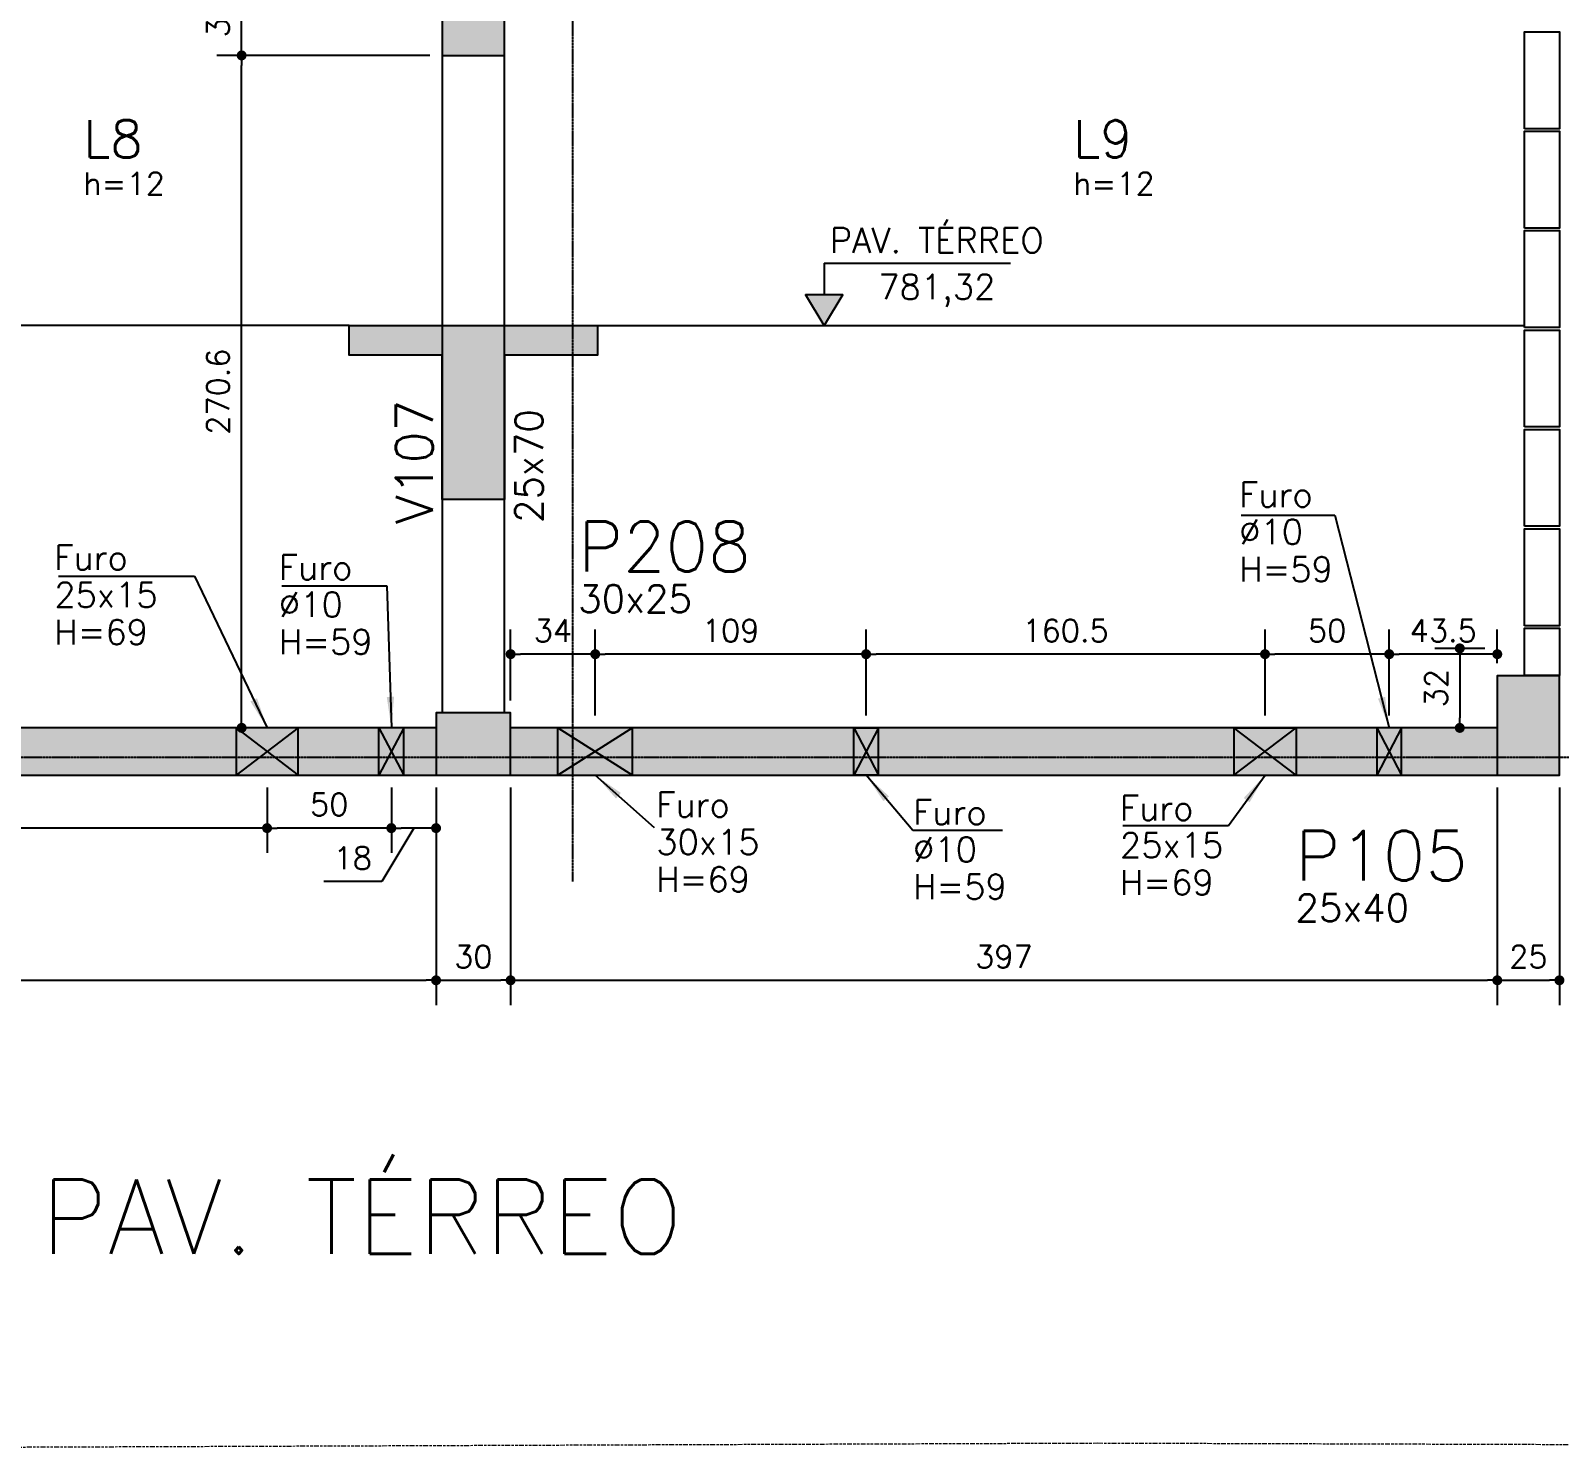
# Model space of a CAD drawing. Extents: x -856 to 20282, y 14720 to 28231.
# Drawn here: x 12254 to 12869, y 23340 to 23910 of the extents above; entities that cross this region are included whole.
import ezdxf
from ezdxf.enums import TextEntityAlignment as Align

# ---------------------------------------------------------------- set-up
doc = ezdxf.new("R2010")
doc.units = 0
doc.linetypes.add('AXES', pattern=[0.54, 0.3, -0.08, 0.08, -0.08])
doc.linetypes.add('Double dash', pattern=[55, 20, -5, 10, -5, 10, -5])
doc.layers.get('0').update_dxf_attribs({"linetype": 'CONTINUOUS'})
doc.layers.get('Defpoints').update_dxf_attribs({"linetype": 'CONTINUOUS'})
for name, color, linetype in [('00 - FELIPE', 2, 'CONTINUOUS'), ('41', 2, 'CONTINUOUS'), ('COTA', 1, 'CONTINUOUS'), ('EIXOS', 1, 'AXES'), ('H2', 252, 'CONTINUOUS'), ('H3', 253, 'CONTINUOUS'), ('H7', 1, 'CONTINUOUS'), ('L-D', 2, 'CONTINUOUS'), ('L-N', 4, 'CONTINUOUS'), ('LINHA_FINA', 1, 'CONTINUOUS'), ('LINHA_NIVEL', 210, 'CONTINUOUS'), ('P-D', 2, 'CONTINUOUS'), ('P-M', 5, 'CONTINUOUS'), ('PENA_1', 1, 'CONTINUOUS'), ('PENA_3', 3, 'CONTINUOUS'), ('PIL-N', 4, 'CONTINUOUS'), ('SEC-SOL', 1, 'CONTINUOUS'), ('T4', 6, 'CONTINUOUS'), ('TEXTO', 3, 'CONTINUOUS'), ('VIG-D', 2, 'CONTINUOUS'), ('VIG-N', 4, 'CONTINUOUS'), ('VIGA', 3, 'CONTINUOUS')]:
    doc.layers.add(name, color=color, linetype=linetype)
doc.layers.add('TLV-DVI-___-CNT', color=7, linetype='Double dash', lineweight=9)
doc.styles.add('COTA', font='romans.shx')
doc.styles.get("Standard").update_dxf_attribs({"font": 'ROMANS.SHX'})
doc.styles.add('TEXTO', font='romans.shx', dxfattribs={"height": 10})
doc.styles.add('Texto1', font='romans.shx', dxfattribs={"height": 9})
doc.styles.add('Texto4', font='romans.shx', dxfattribs={"height": 30})
doc.dimstyles.new('forma', dxfattribs={"dimscale": 5, "dimtxt": 1.8, "dimasz": 0.8, "dimexe": 2, "dimexo": 1, "dimgap": 1, "dimtad": 1, "dimdec": 1, "dimzin": 9, "dimdsep": 46, "dimtxsty": 'COTA', "dimblk1": 'DOT', "dimblk2": 'DOT', "dimsah": 1, "dimcen": 0, "dimdle": 1, "dimclrd": 256, "dimclre": 256, "dimclrt": 2, "dimadec": 0, "dimazin": 0, "dimtfac": 1, "dimtdec": 0, "dimtmove": 0, "dimatfit": 3, "dimfxl": 1, "dimtolj": 1, "dimtzin": 0, "dimarcsym": 0})

# ---------------------------------------------------------------- blocks, each defined once
blk = doc.blocks.new('Family - ___-2103959-PLANTA INFERIOR 2')
at = {"layer": 'TLV-DVI-___-CNT', "color": 1, "true_color": 0xff0000}
for p, q in [((-42134.3, -10144.7), (-36284.6, -10122.8)), ((-36284.6, -10122.8), (-34522.1, -10128.2)), ((-34522.1, -10128.2), (-32076.9, -10135.7))]:
    blk.add_line(p, q, dxfattribs=at)
blk = doc.blocks.new('A$C8a1ee3b4')
at = {"layer": 'TLV-DVI-___-CNT', "color": 1, "true_color": 0xff0000, "xscale": 0.1, "yscale": 0.1, "zscale": 0.1}
blk.add_blockref('Family - ___-2103959-PLANTA INFERIOR 2', (4865.23, 1037.14), dxfattribs=at)
blk = doc.blocks.new('_Dot')
at = {"color": 0, "linetype": 'ByBlock', "lineweight": -2}
blk.add_line((-0.5, 0), (-1, 0), dxfattribs=at)
at = {"color": 0, "linetype": 'ByBlock', "const_width": 0.5}
blk.add_lwpolyline([(-0.25, 0, 1), (0.25, 0, 1)], format="xyb", close=True, dxfattribs=at)
blk = doc.blocks.new('*D546')
at = {"layer": 'COTA', "lineweight": -2, "transparency": 16777216}
for p, q in [((12414.58, 23900.36), (12328.85, 23900.36)), ((12338.85, 23633.74), (12338.85, 23896.36)), ((12372.48, 23629.74), (12328.85, 23629.74))]:
    blk.add_line(p, q, dxfattribs=at)
at = {"layer": 'Defpoints', "color": 0, "transparency": 16777216}
for p in [(12338.85, 23900.36), (12419.58, 23900.36), (12377.48, 23629.74)]:
    blk.add_point(p, dxfattribs=at)
at = {"layer": 'COTA', "lineweight": -2, "transparency": 16777216, "xscale": 4, "yscale": 4, "zscale": 4}
for p, rotation in [((12338.85, 23900.36), 90), ((12338.85, 23629.74), 270)]:
    blk.add_blockref('_Dot', p, dxfattribs=dict(at, rotation=rotation))
at = {"layer": 'COTA', "color": 2, "transparency": 16777216, "insert": (12329.35, 23765.05), "char_height": 9, "attachment_point": 5, "rotation": 90, "style": 'COTA'}
blk.add_mtext('\\A1;270.6 ', dxfattribs=at)
blk = doc.blocks.new('*D547')
at = {"layer": 'COTA', "lineweight": -2, "transparency": 16777216}
for p, q in [((12414.58, 23930.36), (12328.85, 23930.36)), ((12338.85, 23904.36), (12338.85, 23926.36)), ((12414.58, 23900.36), (12328.85, 23900.36))]:
    blk.add_line(p, q, dxfattribs=at)
at = {"layer": 'Defpoints', "color": 0, "transparency": 16777216}
for p in [(12338.85, 23930.36), (12419.58, 23930.36), (12419.58, 23900.36)]:
    blk.add_point(p, dxfattribs=at)
at = {"layer": 'COTA', "lineweight": -2, "transparency": 16777216, "xscale": 4, "yscale": 4, "zscale": 4}
for p, rotation in [((12338.85, 23930.36), 90), ((12338.85, 23900.36), 270)]:
    blk.add_blockref('_Dot', p, dxfattribs=dict(at, rotation=rotation))
at = {"layer": 'COTA', "color": 2, "transparency": 16777216, "insert": (12329.35, 23915.36), "char_height": 9, "attachment_point": 5, "rotation": 90, "style": 'COTA'}
blk.add_mtext('\\A1;30 ', dxfattribs=at)
blk = doc.blocks.new('*D585')
at = {"layer": 'COTA', "lineweight": -2, "transparency": 16777216}
for p, q in [((12050.08, 23605.74), (12050.08, 23518.16)), ((12417.08, 23605.74), (12417.08, 23518.16)), ((12054.08, 23528.16), (12413.08, 23528.16))]:
    blk.add_line(p, q, dxfattribs=at)
at = {"layer": 'Defpoints', "color": 0, "transparency": 16777216}
for p in [(12050.08, 23610.74), (12417.08, 23610.74), (12417.08, 23528.16)]:
    blk.add_point(p, dxfattribs=at)
at = {"layer": 'COTA', "lineweight": -2, "transparency": 16777216, "xscale": 4, "yscale": 4, "zscale": 4, "rotation": 180}
blk.add_blockref('_Dot', (12050.08, 23528.16), dxfattribs=at)
at = {"layer": 'COTA', "lineweight": -2, "transparency": 16777216, "xscale": 4, "yscale": 4, "zscale": 4}
blk.add_blockref('_Dot', (12417.08, 23528.16), dxfattribs=at)
at = {"layer": 'COTA', "color": 2, "transparency": 16777216, "insert": (12233.58, 23537.66), "char_height": 9, "attachment_point": 5, "style": 'COTA'}
blk.add_mtext('\\A1;367 ', dxfattribs=at)
blk = doc.blocks.new('*D586')
at = {"layer": 'COTA', "lineweight": -2, "transparency": 16777216}
for p, q in [((12417.08, 23605.74), (12417.08, 23518.16)), ((12447.08, 23605.74), (12447.08, 23518.16)), ((12421.08, 23528.16), (12443.08, 23528.16))]:
    blk.add_line(p, q, dxfattribs=at)
at = {"layer": 'Defpoints', "color": 0, "transparency": 16777216}
for p in [(12417.08, 23610.74), (12447.08, 23610.74), (12447.08, 23528.16)]:
    blk.add_point(p, dxfattribs=at)
at = {"layer": 'COTA', "lineweight": -2, "transparency": 16777216, "xscale": 4, "yscale": 4, "zscale": 4, "rotation": 180}
blk.add_blockref('_Dot', (12417.08, 23528.16), dxfattribs=at)
at = {"layer": 'COTA', "lineweight": -2, "transparency": 16777216, "xscale": 4, "yscale": 4, "zscale": 4}
blk.add_blockref('_Dot', (12447.08, 23528.16), dxfattribs=at)
at = {"layer": 'COTA', "color": 2, "transparency": 16777216, "insert": (12432.08, 23537.66), "char_height": 9, "attachment_point": 5, "style": 'COTA'}
blk.add_mtext('\\A1;30 ', dxfattribs=at)
blk = doc.blocks.new('*D587')
at = {"layer": 'COTA', "lineweight": -2, "transparency": 16777216}
for p, q in [((12447.08, 23605.74), (12447.08, 23518.16)), ((12844.08, 23605.74), (12844.08, 23518.16)), ((12451.08, 23528.16), (12840.08, 23528.16))]:
    blk.add_line(p, q, dxfattribs=at)
at = {"layer": 'Defpoints', "color": 0, "transparency": 16777216}
for p in [(12447.08, 23610.74), (12844.08, 23610.74), (12844.08, 23528.16)]:
    blk.add_point(p, dxfattribs=at)
at = {"layer": 'COTA', "lineweight": -2, "transparency": 16777216, "xscale": 4, "yscale": 4, "zscale": 4, "rotation": 180}
blk.add_blockref('_Dot', (12447.08, 23528.16), dxfattribs=at)
at = {"layer": 'COTA', "lineweight": -2, "transparency": 16777216, "xscale": 4, "yscale": 4, "zscale": 4}
blk.add_blockref('_Dot', (12844.08, 23528.16), dxfattribs=at)
at = {"layer": 'COTA', "color": 2, "transparency": 16777216, "insert": (12645.58, 23537.66), "char_height": 9, "attachment_point": 5, "style": 'COTA'}
blk.add_mtext('\\A1;397 ', dxfattribs=at)
blk = doc.blocks.new('*D588')
at = {"layer": 'COTA', "lineweight": -2, "transparency": 16777216}
for p, q in [((12844.08, 23605.74), (12844.08, 23518.16)), ((12869.08, 23605.74), (12869.08, 23518.16)), ((12848.08, 23528.16), (12865.08, 23528.16))]:
    blk.add_line(p, q, dxfattribs=at)
at = {"layer": 'Defpoints', "color": 0, "transparency": 16777216}
for p in [(12844.08, 23610.74), (12869.08, 23610.74), (12869.08, 23528.16)]:
    blk.add_point(p, dxfattribs=at)
at = {"layer": 'COTA', "lineweight": -2, "transparency": 16777216, "xscale": 4, "yscale": 4, "zscale": 4, "rotation": 180}
blk.add_blockref('_Dot', (12844.08, 23528.16), dxfattribs=at)
at = {"layer": 'COTA', "lineweight": -2, "transparency": 16777216, "xscale": 4, "yscale": 4, "zscale": 4}
blk.add_blockref('_Dot', (12869.08, 23528.16), dxfattribs=at)
at = {"layer": 'COTA', "color": 2, "transparency": 16777216, "insert": (12856.58, 23537.66), "char_height": 9, "attachment_point": 5, "style": 'COTA'}
blk.add_mtext('\\A1;25 ', dxfattribs=at)
blk = doc.blocks.new('elevação_d')
at = {"layer": 'LINHA_FINA', "linetype": 'Continuous'}
blk.add_hatch(color=256, dxfattribs=at).paths.add_polyline_path([(0, 0), (1.5, 2.5), (-1.5, 2.5)])
at = {"layer": 'LINHA_FINA'}
for p, q in [((0, 5), (0, 2.5)), ((0, 5), (15, 5)), ((0, 0), (-1.5, 2.5)), ((-1.5, 2.5), (1.5, 2.5)), ((1.5, 2.5), (0, 0))]:
    blk.add_line(p, q, dxfattribs=at)
at = {"layer": 'TEXTO', "linetype": 'Continuous', "style": 'TEXTO'}
for p in [(9.07, 5.25), (9.07, 1.5)]:
    blk.add_attdef('XXXX.XX', text='', height=2, dxfattribs=at).set_placement(p, align=Align.BOTTOM_CENTER)
blk = doc.blocks.new('ss')
at = {"layer": 'LINHA_FINA'}
blk.add_solid([(0, 0), (-2.5, -0.29), (-2.5, 0.3)], dxfattribs=at)
blk = doc.blocks.new('*D661')
at = {"layer": 'COTA', "lineweight": -2, "transparency": 16777216}
for p, q in [((12800.59, 23634.74), (12800.59, 23669.4)), ((12844.08, 23655.74), (12844.08, 23669.4)), ((12840.08, 23659.4), (12804.59, 23659.4))]:
    blk.add_line(p, q, dxfattribs=at)
at = {"layer": 'Defpoints', "color": 0, "transparency": 16777216}
for p in [(12800.59, 23659.4), (12844.08, 23650.74), (12800.59, 23629.74)]:
    blk.add_point(p, dxfattribs=at)
at = {"layer": 'COTA', "lineweight": -2, "transparency": 16777216, "xscale": 4, "yscale": 4, "zscale": 4, "rotation": 180}
blk.add_blockref('_Dot', (12800.59, 23659.4), dxfattribs=at)
at = {"layer": 'COTA', "lineweight": -2, "transparency": 16777216, "xscale": 4, "yscale": 4, "zscale": 4}
blk.add_blockref('_Dot', (12844.08, 23659.4), dxfattribs=at)
at = {"layer": 'COTA', "color": 2, "transparency": 16777216, "insert": (12822.34, 23668.9), "char_height": 9, "attachment_point": 5, "style": 'COTA'}
blk.add_mtext('\\A1;43.5 ', dxfattribs=at)
blk = doc.blocks.new('*D662')
at = {"layer": 'COTA', "lineweight": -2, "transparency": 16777216}
for p, q in [((12750.62, 23634.74), (12750.62, 23669.4)), ((12800.59, 23634.74), (12800.59, 23669.4)), ((12796.59, 23659.4), (12754.62, 23659.4))]:
    blk.add_line(p, q, dxfattribs=at)
at = {"layer": 'Defpoints', "color": 0, "transparency": 16777216}
for p in [(12750.62, 23659.4), (12750.62, 23629.74), (12800.59, 23629.74)]:
    blk.add_point(p, dxfattribs=at)
at = {"layer": 'COTA', "lineweight": -2, "transparency": 16777216, "xscale": 4, "yscale": 4, "zscale": 4, "rotation": 180}
blk.add_blockref('_Dot', (12750.62, 23659.4), dxfattribs=at)
at = {"layer": 'COTA', "lineweight": -2, "transparency": 16777216, "xscale": 4, "yscale": 4, "zscale": 4}
blk.add_blockref('_Dot', (12800.59, 23659.4), dxfattribs=at)
at = {"layer": 'COTA', "color": 2, "transparency": 16777216, "insert": (12775.61, 23668.9), "char_height": 9, "attachment_point": 5, "style": 'COTA'}
blk.add_mtext('\\A1;50 ', dxfattribs=at)
blk = doc.blocks.new('*D663')
at = {"layer": 'COTA', "lineweight": -2, "transparency": 16777216}
for p, q in [((12590.12, 23634.74), (12590.12, 23669.4)), ((12750.62, 23634.74), (12750.62, 23669.4)), ((12746.62, 23659.4), (12594.12, 23659.4))]:
    blk.add_line(p, q, dxfattribs=at)
at = {"layer": 'Defpoints', "color": 0, "transparency": 16777216}
for p in [(12590.12, 23659.4), (12590.12, 23629.74, 0), (12750.62, 23629.74)]:
    blk.add_point(p, dxfattribs=at)
at = {"layer": 'COTA', "lineweight": -2, "transparency": 16777216, "xscale": 4, "yscale": 4, "zscale": 4, "rotation": 180}
blk.add_blockref('_Dot', (12590.12, 23659.4), dxfattribs=at)
at = {"layer": 'COTA', "lineweight": -2, "transparency": 16777216, "xscale": 4, "yscale": 4, "zscale": 4}
blk.add_blockref('_Dot', (12750.62, 23659.4), dxfattribs=at)
at = {"layer": 'COTA', "color": 2, "transparency": 16777216, "insert": (12670.37, 23668.9), "char_height": 9, "attachment_point": 5, "style": 'COTA'}
blk.add_mtext('\\A1;160.5 ', dxfattribs=at)
blk = doc.blocks.new('*D664')
at = {"layer": 'COTA', "lineweight": -2, "transparency": 16777216}
for p, q in [((12481.12, 23634.74), (12481.12, 23669.4)), ((12590.12, 23634.74), (12590.12, 23669.4)), ((12586.12, 23659.4), (12485.12, 23659.4))]:
    blk.add_line(p, q, dxfattribs=at)
at = {"layer": 'Defpoints', "color": 0, "transparency": 16777216}
for p in [(12481.12, 23659.4), (12481.12, 23629.74), (12590.12, 23629.74, 0)]:
    blk.add_point(p, dxfattribs=at)
at = {"layer": 'COTA', "lineweight": -2, "transparency": 16777216, "xscale": 4, "yscale": 4, "zscale": 4, "rotation": 180}
blk.add_blockref('_Dot', (12481.12, 23659.4), dxfattribs=at)
at = {"layer": 'COTA', "lineweight": -2, "transparency": 16777216, "xscale": 4, "yscale": 4, "zscale": 4}
blk.add_blockref('_Dot', (12590.12, 23659.4), dxfattribs=at)
at = {"layer": 'COTA', "color": 2, "transparency": 16777216, "insert": (12535.62, 23668.9), "char_height": 9, "attachment_point": 5, "style": 'COTA'}
blk.add_mtext('\\A1;109 ', dxfattribs=at)
blk = doc.blocks.new('*D665')
at = {"layer": 'COTA', "lineweight": -2, "transparency": 16777216}
for p, q in [((12447.08, 23640.74), (12447.08, 23669.4)), ((12481.12, 23634.74), (12481.12, 23669.4)), ((12477.12, 23659.4), (12451.08, 23659.4))]:
    blk.add_line(p, q, dxfattribs=at)
at = {"layer": 'Defpoints', "color": 0, "transparency": 16777216}
for p in [(12447.08, 23659.4), (12447.08, 23635.74), (12481.12, 23629.74)]:
    blk.add_point(p, dxfattribs=at)
at = {"layer": 'COTA', "lineweight": -2, "transparency": 16777216, "xscale": 4, "yscale": 4, "zscale": 4, "rotation": 180}
blk.add_blockref('_Dot', (12447.08, 23659.4), dxfattribs=at)
at = {"layer": 'COTA', "lineweight": -2, "transparency": 16777216, "xscale": 4, "yscale": 4, "zscale": 4}
blk.add_blockref('_Dot', (12481.12, 23659.4), dxfattribs=at)
at = {"layer": 'COTA', "color": 2, "transparency": 16777216, "insert": (12464.1, 23668.9), "char_height": 9, "attachment_point": 5, "style": 'COTA'}
blk.add_mtext('\\A1;34 ', dxfattribs=at)
blk = doc.blocks.new('*D666')
at = {"layer": 'COTA', "lineweight": -2, "transparency": 16777216}
for p, q in [((12399.08, 23605.74), (12399.08, 23579.41)), ((12417.08, 23605.74), (12417.08, 23579.41)), ((12408.08, 23589.41), (12395.19, 23567.86)), ((12413.08, 23589.41), (12403.08, 23589.41)), ((12395.19, 23567.86), (12371.9, 23567.86))]:
    blk.add_line(p, q, dxfattribs=at)
at = {"layer": 'Defpoints', "color": 0, "transparency": 16777216}
for p in [(12399.08, 23610.74), (12417.08, 23610.74), (12399.08, 23589.41)]:
    blk.add_point(p, dxfattribs=at)
at = {"layer": 'COTA', "lineweight": -2, "transparency": 16777216, "xscale": 4, "yscale": 4, "zscale": 4, "rotation": 180}
blk.add_blockref('_Dot', (12399.08, 23589.41), dxfattribs=at)
at = {"layer": 'COTA', "lineweight": -2, "transparency": 16777216, "xscale": 4, "yscale": 4, "zscale": 4}
blk.add_blockref('_Dot', (12417.08, 23589.41), dxfattribs=at)
at = {"layer": 'COTA', "color": 2, "transparency": 16777216, "insert": (12383.55, 23577.36), "char_height": 9, "attachment_point": 5, "style": 'COTA'}
blk.add_mtext('\\A1;18 ', dxfattribs=at)
blk = doc.blocks.new('*D667')
at = {"layer": 'COTA', "lineweight": -2, "transparency": 16777216}
for p, q in [((12349.08, 23605.74), (12349.08, 23579.41)), ((12399.08, 23605.74), (12399.08, 23579.41)), ((12395.08, 23589.41), (12353.08, 23589.41))]:
    blk.add_line(p, q, dxfattribs=at)
at = {"layer": 'Defpoints', "color": 0, "transparency": 16777216}
for p in [(12349.08, 23610.74), (12399.08, 23610.74), (12349.08, 23589.41)]:
    blk.add_point(p, dxfattribs=at)
at = {"layer": 'COTA', "lineweight": -2, "transparency": 16777216, "xscale": 4, "yscale": 4, "zscale": 4, "rotation": 180}
blk.add_blockref('_Dot', (12349.08, 23589.41), dxfattribs=at)
at = {"layer": 'COTA', "lineweight": -2, "transparency": 16777216, "xscale": 4, "yscale": 4, "zscale": 4}
blk.add_blockref('_Dot', (12399.08, 23589.41), dxfattribs=at)
at = {"layer": 'COTA', "color": 2, "transparency": 16777216, "insert": (12374.08, 23598.91), "char_height": 9, "attachment_point": 5, "style": 'COTA'}
blk.add_mtext('\\A1;50 ', dxfattribs=at)
blk = doc.blocks.new('*D668')
at = {"layer": 'COTA', "lineweight": -2, "transparency": 16777216}
for p, q in [((12050.08, 23605.74), (12050.08, 23579.41)), ((12349.08, 23605.74), (12349.08, 23579.41)), ((12345.08, 23589.41), (12054.08, 23589.41))]:
    blk.add_line(p, q, dxfattribs=at)
at = {"layer": 'Defpoints', "color": 0, "transparency": 16777216}
for p in [(12050.08, 23610.74), (12349.08, 23610.74), (12050.08, 23589.41)]:
    blk.add_point(p, dxfattribs=at)
at = {"layer": 'COTA', "lineweight": -2, "transparency": 16777216, "xscale": 4, "yscale": 4, "zscale": 4, "rotation": 180}
blk.add_blockref('_Dot', (12050.08, 23589.41), dxfattribs=at)
at = {"layer": 'COTA', "lineweight": -2, "transparency": 16777216, "xscale": 4, "yscale": 4, "zscale": 4}
blk.add_blockref('_Dot', (12349.08, 23589.41), dxfattribs=at)
at = {"layer": 'COTA', "color": 2, "transparency": 16777216, "insert": (12199.58, 23598.91), "char_height": 9, "attachment_point": 5, "style": 'COTA'}
blk.add_mtext('\\A1;299 ', dxfattribs=at)
blk = doc.blocks.new('*D833')
at = {"layer": '00 - FELIPE', "lineweight": -2, "transparency": 16777216}
for p, q in [((12839.08, 23661.74), (12818.99, 23661.74)), ((12828.99, 23657.74), (12828.99, 23633.74)), ((12839.08, 23629.74), (12818.99, 23629.74))]:
    blk.add_line(p, q, dxfattribs=at)
at = {"layer": 'Defpoints', "color": 0, "transparency": 16777216}
for p in [(12844.08, 23661.74), (12828.99, 23629.74), (12844.08, 23629.74)]:
    blk.add_point(p, dxfattribs=at)
at = {"layer": '00 - FELIPE', "lineweight": -2, "transparency": 16777216, "xscale": 4, "yscale": 4, "zscale": 4}
for p, rotation in [((12828.99, 23661.74), 90), ((12828.99, 23629.74), 270)]:
    blk.add_blockref('_Dot', p, dxfattribs=dict(at, rotation=rotation))
at = {"layer": '00 - FELIPE', "color": 2, "transparency": 16777216, "insert": (12819.49, 23645.74), "char_height": 9, "attachment_point": 5, "rotation": 90, "style": 'COTA'}
blk.add_mtext('\\A1;32 ', dxfattribs=at)

msp = doc.modelspace()

# ---------------------------------------------------------------- hatches: boundary and pattern name
at = {"layer": 'H2'}
for points in [[(12419.58, 23900.36), (12444.58, 23900.36), (12444.58, 23930.36), (12419.58, 23930.36)], [(12844.08, 23610.74), (12869.08, 23610.74), (12869.08, 23650.74), (12844.08, 23650.74)], [(12417.08, 23610.74), (12447.08, 23610.74), (12447.08, 23635.74), (12417.08, 23635.74)]]:
    msp.add_hatch(color=256, dxfattribs=at).paths.add_polyline_path(points)
at = {"layer": 'H3'}
for points in [[(12417.08, 23610.74), (12417.08, 23629.74), (12050.08, 23629.74), (12050.08, 23610.74)], [(12844.08, 23610.74), (12844.08, 23629.74), (12447.08, 23629.74), (12447.08, 23610.74)]]:
    msp.add_hatch(color=256, dxfattribs=at).paths.add_polyline_path(points)
at = {"layer": 'H7'}
msp.add_hatch(color=256, dxfattribs=at).paths.add_polyline_path([(12419.58, 23791.71), (12482.08, 23791.71), (12482.08, 23779.71), (12444.58, 23779.71), (12444.58, 23721.71), (12419.58, 23721.71), (12419.58, 23779.71), (12382.08, 23779.71), (12382.08, 23791.71)])

# ---------------------------------------------------------------- linework, layer by layer
for points in [[(12855.08, 23870.86), (12855.08, 23909.86), (12869.08, 23909.86), (12869.08, 23870.86), (12855.08, 23870.86)], [(12855.08, 23830.86), (12855.08, 23869.86), (12869.08, 23869.86), (12869.08, 23830.86), (12855.08, 23830.86)], [(12855.08, 23790.86), (12855.08, 23829.86), (12869.08, 23829.86), (12869.08, 23790.86), (12855.08, 23790.86)], [(12855.08, 23750.86), (12855.08, 23789.86), (12869.08, 23789.86), (12869.08, 23750.86), (12855.08, 23750.86)], [(12855.08, 23710.86), (12855.08, 23749.86), (12869.08, 23749.86), (12869.08, 23710.86), (12855.08, 23710.86)], [(12855.08, 23670.86), (12855.08, 23709.86), (12869.08, 23709.86), (12869.08, 23670.86), (12855.08, 23670.86)], [(12855.08, 23650.86), (12855.08, 23669.86), (12869.08, 23669.86), (12869.08, 23650.86), (12855.08, 23650.86)]]:
    msp.add_lwpolyline(points)
at = {"layer": 'EIXOS', "color": 244, "true_color": 0x991b1e}
for p, q in [((12472.08, 23567.91), (12472.08, 25387.93)), ((14564.38, 23617.86), (11875.62, 23617.86)), ((14564.38, 23617.86), (11875.62, 23617.86))]:
    msp.add_line(p, q, dxfattribs=at)
at = {"layer": 'LINHA_FINA'}
for p, q in [((12740.98, 23715.39), (12778.76, 23715.39)), ((12778.76, 23715.39), (12800.59, 23629.74)), ((12265.11, 23690.78), (12319.92, 23690.78)), ((12319.92, 23690.78), (12349.08, 23629.74)), ((12355.07, 23686.92), (12397.3, 23686.92)), ((12397.3, 23686.92), (12399.08, 23629.74)), ((12504.97, 23589.47), (12481.12, 23610.74)), ((12608.89, 23588.38), (12590.12, 23610.74, 0)), ((12735.87, 23590.49), (12750.62, 23610.74)), ((12645, 23588.38), (12608.89, 23588.38)), ((12693.42, 23590.49), (12735.87, 23590.49))]:
    msp.add_line(p, q, dxfattribs=at)
at = {"layer": 'LINHA_NIVEL'}
for p, q in [((12382.08, 23791.71), (12044.08, 23791.71)), ((12482.08, 23791.71), (12855.08, 23791.71))]:
    msp.add_line(p, q, dxfattribs=at)
at = {"layer": 'P-M', "linetype": 'Continuous'}
for points in [[(12419.58, 23900.36), (12444.58, 23900.36), (12444.58, 23930.36), (12419.58, 23930.36), (12419.58, 23900.36)], [(12844.08, 23610.74), (12869.08, 23610.74), (12869.08, 23650.74), (12844.08, 23650.74), (12844.08, 23610.74)], [(12417.08, 23610.74), (12447.08, 23610.74), (12447.08, 23635.74), (12417.08, 23635.74), (12417.08, 23610.74)]]:
    msp.add_lwpolyline(points, dxfattribs=at)
at = {"layer": 'PENA_1'}
for p, q in [((12336.58, 23629.74), (12336.58, 23610.74)), ((12361.58, 23629.74), (12336.58, 23629.74)), ((12336.58, 23629.74), (12361.58, 23610.74)), ((12361.58, 23629.74), (12336.58, 23610.74)), ((12361.58, 23610.74), (12361.58, 23629.74)), ((12394.08, 23610.74), (12394.08, 23629.74)), ((12394.08, 23629.74), (12404.08, 23610.74)), ((12404.08, 23629.74), (12394.08, 23610.74)), ((12404.08, 23629.74), (12394.08, 23629.74)), ((12404.08, 23610.74), (12404.08, 23629.74)), ((12466.12, 23610.74), (12466.12, 23629.74)), ((12466.12, 23629.74), (12496.12, 23610.74)), ((12496.12, 23629.74), (12466.12, 23610.74)), ((12496.12, 23629.74), (12466.12, 23629.74)), ((12496.12, 23610.74), (12496.12, 23629.74)), ((12595.12, 23629.74), (12585.12, 23610.74, 0)), ((12585.12, 23610.74, 0), (12585.12, 23629.74, 0)), ((12585.12, 23629.74, 0), (12595.12, 23610.74, 0)), ((12585.12, 23629.74), (12595.12, 23629.74)), ((12595.12, 23610.74), (12595.12, 23629.74)), ((12738.12, 23629.74), (12738.12, 23610.74)), ((12738.12, 23610.74), (12763.12, 23629.74)), ((12763.12, 23610.74), (12738.12, 23629.74)), ((12738.12, 23629.74), (12763.12, 23629.74)), ((12763.12, 23629.74), (12763.12, 23610.74)), ((12795.59, 23629.74), (12795.59, 23610.74)), ((12805.59, 23629.74), (12795.59, 23629.74)), ((12795.59, 23629.74), (12805.59, 23610.74)), ((12805.59, 23629.74), (12795.59, 23610.74)), ((12805.59, 23610.74), (12805.59, 23629.74)), ((12336.58, 23610.74), (12361.58, 23610.74)), ((12394.08, 23610.74), (12404.08, 23610.74)), ((12466.12, 23610.74), (12496.12, 23610.74)), ((12595.12, 23610.74, 0), (12585.12, 23610.74, 0)), ((12738.12, 23610.74), (12763.12, 23610.74)), ((12795.59, 23610.74), (12805.59, 23610.74))]:
    msp.add_line(p, q, dxfattribs=at)
at = {"layer": 'SEC-SOL'}
msp.add_lwpolyline([(12419.58, 23791.71), (12482.08, 23791.71), (12482.08, 23779.71), (12444.58, 23779.71), (12444.58, 23721.71), (12419.58, 23721.71), (12419.58, 23779.71), (12382.08, 23779.71), (12382.08, 23791.71), (12419.58, 23791.71)], dxfattribs=at)
at = {"layer": 'VIGA'}
for p, q in [((12419.58, 23900.36), (12419.58, 23635.74)), ((12444.58, 23635.74), (12444.58, 23900.36)), ((12417.08, 23629.74), (12050.08, 23629.74)), ((12844.08, 23629.74), (12447.08, 23629.74)), ((12050.08, 23610.74), (12417.08, 23610.74)), ((12447.08, 23610.74), (12844.08, 23610.74))]:
    msp.add_line(p, q, dxfattribs=at)

# ---------------------------------------------------------------- block references
at = {"layer": 'COTA', "xscale": 5, "yscale": 5, "zscale": 5}
for p, rotation in [((12349.08, 23629.74), 295.53), ((12399.08, 23629.74), 271.784), ((12800.59, 23629.74), 284.299), ((12481.12, 23610.74), 138.476), ((12590.12, 23610.74, 0), 130.397), ((12750.62, 23610.74), 53.932)]:
    msp.add_blockref('ss', p, dxfattribs=dict(at, rotation=rotation))
at = {"layer": 'PENA_3'}
ref = msp.add_blockref('elevação_d', (12573.2, 23791.71), dxfattribs=dict(at, xscale=5, yscale=5, zscale=5))
ref.add_attrib('XXXX.XX', 'PAV. TÉRREO', dxfattribs={"layer": 'TEXTO', "linetype": 'Continuous', "height": 10, "style": 'TEXTO'}).set_placement((12618.56, 23817.96), align=Align.BOTTOM_CENTER)
ref.add_attrib('XXXX.XX', '781,32', dxfattribs={"layer": 'TEXTO', "linetype": 'Continuous', "height": 10, "style": 'TEXTO'}).set_placement((12618.56, 23799.21), align=Align.BOTTOM_CENTER)
at = {"layer": 'VIGA'}
msp.add_blockref('A$C8a1ee3b4', (11446.63, 23317.1), dxfattribs=at)

# ---------------------------------------------------------------- texts
at = {"layer": '41', "linetype": 'Continuous'}
for s, p in [('Furo', (12740.23, 23718.63)), ('%%C10', (12740.23, 23703.63)), ('Furo', (12263.47, 23693.29)), ('Furo', (12353.83, 23689.37)), ('H=59', (12740.23, 23688.63)), ('25x15', (12263.47, 23678.29)), ('%%C10', (12353.83, 23674.37)), ('H=69', (12263.47, 23663.29)), ('H=59', (12353.83, 23659.37)), ('Furo', (12505.68, 23593.82)), ('Furo', (12609.03, 23590.81)), ('Furo', (12692.25, 23592.53)), ('30x15', (12505.68, 23578.82)), ('%%C10', (12609.03, 23575.81)), ('25x15', (12692.25, 23577.53)), ('H=69', (12505.68, 23563.82)), ('H=59', (12609.03, 23560.81)), ('H=69', (12692.25, 23562.53))]:
    msp.add_text(s, height=10, dxfattribs=at).set_placement(p)
at = {"layer": 'L-D', "style": 'Texto1'}
for p in [(12275.16, 23844.26), (12673.44, 23844.26)]:
    msp.add_text('h=12', height=9, dxfattribs=at).set_placement(p)
at = {"layer": 'L-N'}
for s, p in [('L8', (12275.16, 23859.26)), ('L9', (12673.44, 23859.26))]:
    msp.add_text(s, height=15, dxfattribs=at).set_placement(p)
at = {"layer": 'P-D', "linetype": 'Continuous'}
for s, p in [('30x25', (12474.28, 23676.24)), ('25x40', (12762.86, 23551.81))]:
    msp.add_text(s, height=11, dxfattribs=at).set_placement(p)
at = {"layer": 'PIL-N', "linetype": 'Continuous'}
for s, p in [('P208', (12474.28, 23692.74)), ('P105', (12762.86, 23568.31))]:
    msp.add_text(s, height=20, dxfattribs=at).set_placement(p)
at = {"layer": 'T4', "style": 'Texto4'}
msp.add_text('FORMA DO PAV. TÉRREO', height=30, dxfattribs=at).set_placement((12029.08, 23418.04))
at = {"layer": 'VIG-D', "linetype": 'Continuous'}
msp.add_text('25x70', height=11, rotation=90, dxfattribs=at).set_placement((12459.97, 23712.25))
at = {"layer": 'VIG-N', "linetype": 'Continuous'}
msp.add_text('V107', height=15, rotation=90, dxfattribs=at).set_placement((12415.83, 23711.73))

# ---------------------------------------------------------------- dimensions: what is measured, and where the dimension line sits
at = {"layer": '00 - FELIPE'}
dim = msp.add_linear_dim(base=(12828.99, 23629.74), p1=(12844.08, 23661.74), p2=(12844.08, 23629.74), angle=90, dimstyle='forma', override={"dimpost": ' '}, dxfattribs=at)
dim.commit()
dim.dimension.update_dxf_attribs({"geometry": '*D833', "text_midpoint": (12819.49, 23645.74)})
at = {"layer": 'COTA'}
for base, p1, p2, override, picture, middle in [((12338.85, 23930.36), (12419.58, 23900.36), (12419.58, 23930.36), {"dimpost": ' ', "dimtmove": 1}, '*D547', (12329.35, 23915.36)), ((12338.85, 23900.36), (12377.48, 23629.74), (12419.58, 23900.36), {"dimpost": ' '}, '*D546', (12329.35, 23765.05))]:
    dim = msp.add_linear_dim(base=base, p1=p1, p2=p2, angle=90, dimstyle='forma', override=override, dxfattribs=at)
    dim.commit()
    dim.dimension.update_dxf_attribs({"geometry": picture, "text_midpoint": middle})
for base, p1, p2, override, picture, middle in [((12447.08, 23659.4), (12481.12, 23629.74), (12447.08, 23635.74), {"dimpost": ' ', "dimtmove": 1}, '*D665', (12464.1, 23668.9)), ((12481.12, 23659.4), (12590.12, 23629.74, 0), (12481.12, 23629.74), {"dimpost": ' ', "dimtmove": 1}, '*D664', (12535.62, 23668.9)), ((12590.12, 23659.4), (12750.62, 23629.74), (12590.12, 23629.74, 0), {"dimpost": ' ', "dimtmove": 1}, '*D663', (12670.37, 23668.9)), ((12750.62, 23659.4), (12800.59, 23629.74), (12750.62, 23629.74), {"dimpost": ' ', "dimtmove": 1}, '*D662', (12775.61, 23668.9)), ((12800.59, 23659.4), (12844.08, 23650.74), (12800.59, 23629.74), {"dimpost": ' '}, '*D661', (12822.34, 23668.9)), ((12417.08, 23528.16), (12050.08, 23610.74), (12417.08, 23610.74), {"dimpost": ' ', "dimtmove": 1}, '*D585', (12233.58, 23537.66)), ((12050.08, 23589.41), (12349.08, 23610.74), (12050.08, 23610.74), {"dimpost": ' ', "dimtmove": 1}, '*D668', (12199.58, 23598.91)), ((12349.08, 23589.41), (12399.08, 23610.74), (12349.08, 23610.74), {"dimpost": ' ', "dimtmove": 1}, '*D667', (12374.08, 23598.91)), ((12447.08, 23528.16), (12417.08, 23610.74), (12447.08, 23610.74), {"dimpost": ' ', "dimtmove": 1}, '*D586', (12432.08, 23537.66)), ((12844.08, 23528.16), (12447.08, 23610.74), (12844.08, 23610.74), {"dimpost": ' ', "dimtmove": 1}, '*D587', (12645.58, 23537.66)), ((12869.08, 23528.16), (12844.08, 23610.74), (12869.08, 23610.74), {"dimpost": ' ', "dimtmove": 1}, '*D588', (12856.58, 23537.66))]:
    dim = msp.add_linear_dim(base=base, p1=p1, p2=p2, dimstyle='forma', override=override, dxfattribs=at)
    dim.commit()
    dim.dimension.update_dxf_attribs({"geometry": picture, "text_midpoint": middle})
dim = msp.add_linear_dim(base=(12399.08, 23589.41), p1=(12417.08, 23610.74), p2=(12399.08, 23610.74), dimstyle='forma', override={"dimpost": ' ', "dimtmove": 1}, dxfattribs=at)
dim.commit()
dim.dimension.update_dxf_attribs({"geometry": '*D666', "text_midpoint": (12390.19, 23567.86), "dimtype": 160})

doc.saveas('drawing.dxf')
